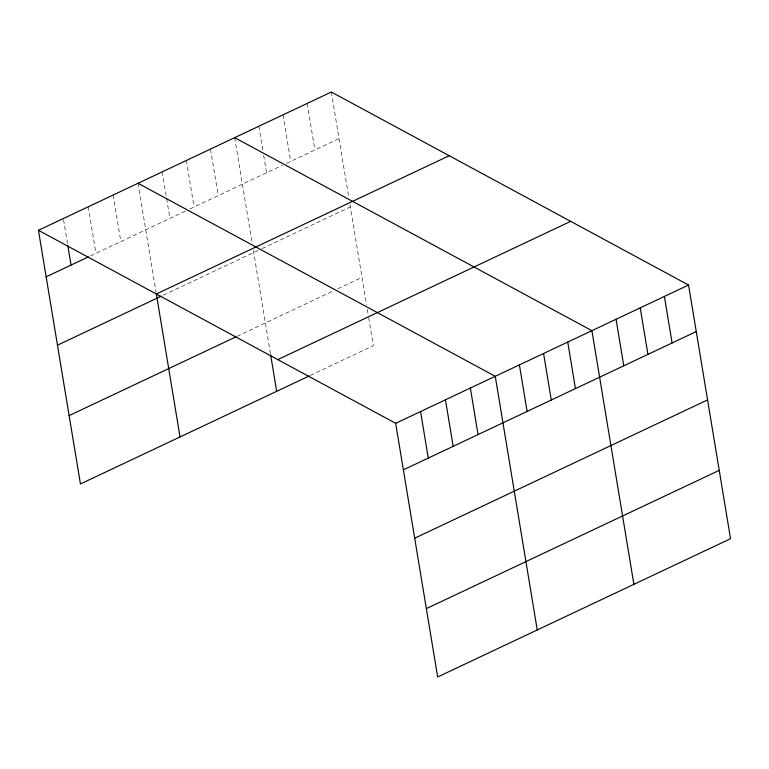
<?xml version="1.0" encoding="UTF-8"?>
<svg xmlns="http://www.w3.org/2000/svg" width="769" height="769" viewBox="0 0 769 769"><rect width="100%" height="100%" fill="white"/><g stroke="black" fill="none" stroke-linecap="round" stroke-linejoin="round"><path stroke-width="0.58" stroke-dasharray="3.85 2.88" d="M90.531 255.875L185.656 210.975M189.856 208.985L282.31 165.345M286.51 163.355L339.042 138.564M163.355 295.2L261.056 249.069M262.104 248.579L350.356 206.919M236.996 336.361L333.65 290.73M337.851 288.75L362.016 277.34M310.292 375.455L373.33 345.694L368.428 316.069M331.333 92.03L348.655 196.662M349.972 204.641L366.534 304.678M367.294 309.234L368.236 314.934M307.167 103.44L314.877 149.965M283.011 114.85L290.711 161.375M258.845 126.251L262.892 150.686M263.661 155.338L266.545 172.785M234.68 137.661L252.194 243.427M253.328 250.261L270.457 353.73M210.523 149.071L218.223 195.595M186.358 160.471L194.057 207.005M162.192 171.881L166.431 197.47M166.623 198.633L169.901 218.415M138.036 183.291L156.107 292.48M113.139 195.038L120.839 241.572M88.243 206.794L95.942 253.328M63.539 219.713L67.585 244.138"/><path stroke-width="1.15" d="M38.45 230.296L331.333 92.03L688.553 285.039L730.55 538.704L437.667 676.97L395.67 423.306L38.45 230.296L80.447 483.961L309.244 375.945M46.15 276.83L88.368 256.904M156.338 293.989L449.221 155.722M57.473 345.185L161.25 296.19M69.123 415.606L235.948 336.851M277.792 359.613L570.675 221.347M395.67 423.306L688.553 285.039M403.379 469.84L696.262 331.574M414.693 538.194L707.576 399.918M426.353 608.615L719.236 470.349M234.68 137.661L591.909 330.67L633.896 584.325M138.036 183.291L495.255 376.301L537.243 629.955M664.397 296.45L672.096 342.974M640.231 307.85L647.931 354.384M616.065 319.26L623.774 365.794M567.743 342.07L575.443 388.605M543.577 353.48L551.277 400.015M519.411 364.891L527.121 411.415M470.359 388.047L478.058 434.581M445.462 399.803L453.162 446.328M420.566 411.559L428.266 458.084M270.64 354.865L276.677 391.325M156.299 293.614L180.023 436.946M67.778 245.301L71.046 265.074"/></g></svg>
